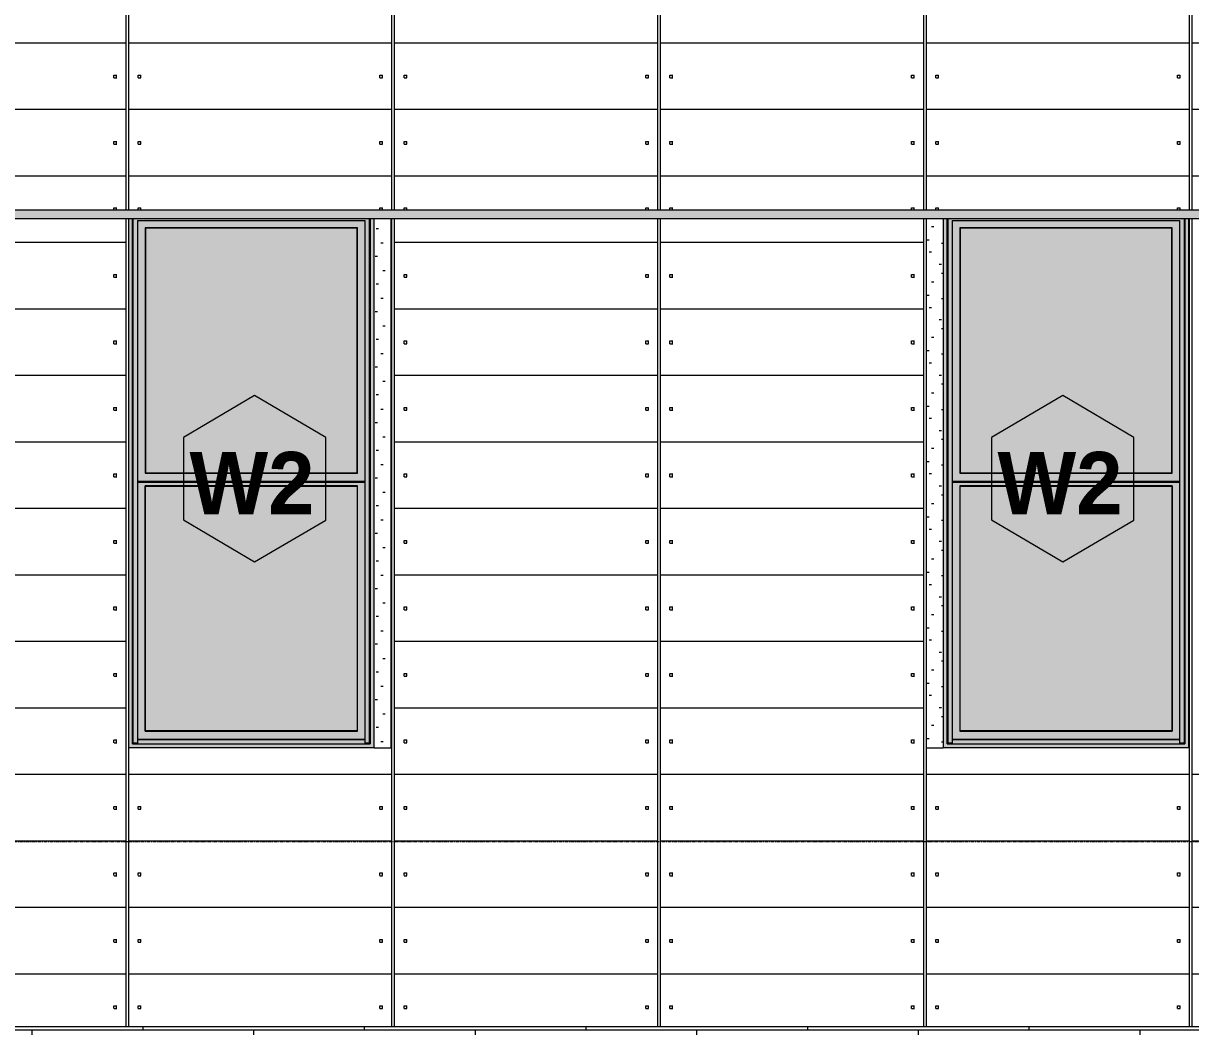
# Model space of a CAD drawing. Header units: inches. Extents: x -4168 to 4202, y -264 to 629.
# Drawn here: x 934.4 to 1103, y 109.2 to 254.1 of the extents above; entities that cross this region are included whole.
import ezdxf

# ---------------------------------------------------------------- set-up
doc = ezdxf.new("R2010")
doc.units = ezdxf.units.IN
doc.header["$MEASUREMENT"] = 0
doc.linetypes.add('Grid Line 1_2_', pattern=[0.875, 0.5, -0.125, 0.125, -0.125])
for name, color, linetype, lineweight in [('A-FLOR-LEVL-1', 51, 'Grid Line 1_2_', 9), ('A-GLAZ-1', 151, 'Continuous', 9), ('A-GLAZ-2', 57, 'Continuous', 9), ('A-GLAZ-IDEN', 152, 'Continuous', 9), ('A-WALL-3', 113, 'Continuous', 9), ('A-WALL-PATT-3', 111, 'Continuous', 9)]:
    doc.layers.add(name, color=color, linetype=linetype, lineweight=lineweight)
doc.styles.add('Century Gothic_B', font='GOTHICB.TTF', dxfattribs={"height": 9})

# ---------------------------------------------------------------- blocks, each defined once
blk = doc.blocks.new('Basic Wall _ EXT - FIBER CEMENT - LARGE - ___-2505163-BUILDING ELEVATION - SOUTH')
at = {"layer": 'A-WALL-3'}
for points in [[(12117.41, 227.19), (12118.84, 227.19), (12117.9, 227.25), (11247.89, 227.25), (11247.14, 227.19), (12117.12, 227.19)], [(12117.41, 225.94), (12118.84, 225.94), (12118.84, 227.19), (11247.14, 227.19), (11247.14, 225.94), (12117.12, 225.94)]]:
    blk.add_hatch(color=256, dxfattribs=at).paths.add_polyline_path(points, flags=0)
for p, q in [((11247.14, 227.19), (12118.84, 227.19)), ((11247.14, 225.94), (12118.84, 225.94))]:
    blk.add_line(p, q, dxfattribs=at)
blk = doc.blocks.new('Window-Double_Hung-Marvin-Essential - ESDH3066 - 2nd Floor-3357214-BUILDING ELEVATION - SOUTH')
at = {"layer": 'A-GLAZ-1'}
for points in [[(12047.54, 149.5), (12047.53, 225.94), (12046.95, 225.94), (12046.95, 150.09), (12012.63, 150.09), (12012.63, 225.94), (12012.04, 225.94), (12012.04, 149.5), (12046.95, 149.5)], [(12012.63, 150.09), (12012.71, 150.17), (12012.71, 225.94), (12012.63, 225.94), (12012.63, 150.17)], [(12046.16, 150.17), (12046.87, 150.17), (12046.87, 225.94), (12012.71, 225.94), (12012.71, 150.17), (12013.41, 150.17), (12013.41, 225.63), (12046.16, 225.63), (12046.16, 150.87)], [(12046.95, 150.09), (12046.95, 225.94), (12046.87, 225.94), (12046.87, 150.17)], [(12014.51, 224.53), (12045.07, 224.53), (12045.07, 224.59), (12014.45, 224.59)], [(12014.45, 189.16), (12014.51, 189.22), (12014.51, 224.53), (12014.45, 224.53), (12014.45, 189.22)], [(12045.07, 189.22), (12045.07, 224.53), (12014.51, 224.51), (12014.51, 189.22), (12043.48, 189.22)], [(12045.13, 189.16), (12045.13, 224.59), (12045.07, 224.53), (12045.07, 189.22)], [(12014.51, 189.16), (12045.13, 189.16), (12045.07, 189.22), (12014.51, 189.22), (12014.45, 189.16)], [(12045.57, 187.81), (12046.16, 187.81), (12046.16, 187.94), (12013.41, 187.94), (12013.41, 187.81), (12045.13, 187.81)], [(12014.51, 187.28), (12045.07, 187.28), (12045.07, 187.34), (12014.45, 187.34)], [(12014.45, 151.91), (12014.51, 151.97), (12014.51, 187.28), (12014.45, 187.28), (12014.45, 151.97)], [(12045.07, 151.97), (12045.07, 187.28), (12014.51, 187.28), (12014.51, 151.97), (12043.48, 151.97)], [(12045.13, 151.91), (12045.13, 187.34), (12045.07, 187.28), (12045.07, 151.97)], [(12045.07, 151.91), (12045.13, 151.91), (12045.07, 151.97), (12014.51, 151.97), (12014.51, 151.91), (12043.48, 151.91)], [(12012.63, 150.09), (12012.71, 150.09), (12046.95, 150.09), (12046.87, 150.17), (12046.16, 150.19), (12046.16, 150.66), (12013.41, 150.66), (12013.41, 150.17), (12012.71, 150.17), (12012.63, 150.09)]]:
    blk.add_hatch(color=256, dxfattribs=at).paths.add_polyline_path(points, flags=0)
h = blk.add_hatch(color=256, dxfattribs=at)
h.paths.add_polyline_path([(12046.16, 187.94), (12046.16, 225.63), (12013.41, 225.62), (12013.41, 187.94), (12045.73, 187.94)], flags=0)
h.paths.add_polyline_path([(12045.13, 189.16), (12014.45, 189.16), (12014.45, 224.59), (12045.13, 224.59), (12045.13, 191.96)], flags=0)
h = blk.add_hatch(color=256, dxfattribs=at)
h.paths.add_polyline_path([(12013.41, 150.69), (12046.16, 150.69), (12046.16, 187.81), (12013.41, 187.78), (12013.41, 150.87)], flags=0)
h.paths.add_polyline_path([(12014.45, 151.91), (12014.45, 187.34), (12045.13, 187.34), (12045.13, 151.91), (12023.76, 151.91)], flags=0)
h = blk.add_hatch(color=256, dxfattribs=at)
h.paths.add_polyline_path([(12012.63, 150.09), (12012.63, 150.09), (12012.63, 150.17)], flags=0)
h.paths.add_polyline_path([(12046.95, 150.09), (12046.95, 150.09), (12046.95, 150.09)], flags=0)
at = {"layer": 'A-GLAZ-2'}
h = blk.add_hatch(dxfattribs=at)
h.set_pattern_fill('FP_87', color=256, style=0, pattern_type=2)
h.set_pattern_definition([(0, (12048.108, 131.16), (0, 8), [0.33, -7.67]), (0, (12050.668, 131.32), (0, 8), [0.33, -7.67]), (0, (12049.228, 133.08), (0, 8), [0.33, -7.67]), (0, (12050.988, 134.36), (0, 8), [0.33, -7.67]), (0, (12048.908, 134.84), (0, 8), [0.33, -7.67]), (0, (12049.548, 136.76), (0, 8), [0.33, -7.67]), (0, (12048.428, 138.2), (0, 8), [0.33, -7.67]), (0, (12050.988, 138.04), (0, 8), [0.33, -7.67]), (0, (12052.908, 138.36), (0, 8), [0.33, -7.67]), (0, (12053.868, 136.44), (0, 8), [0.33, -7.67]), (0, (12055.468, 136.28), (0, 8), [0.33, -7.67]), (0, (12055.468, 133.4), (0, 8), [0.33, -7.67]), (0, (12054.028, 132.44), (0, 8), [0.33, -7.67]), (0, (12051.788, 132.92), (0, 8), [0.33, -7.67]), (0, (12053.228, 134.36), (0, 8), [0.33, -7.67]), (0, (12051.788, 135.8), (0, 8), [0.33, -7.67]), (0, (12055.148, 131.32), (0, 8), [0.33, -7.67])])
h.paths.add_polyline_path([(12012.04, 149.5), (12012.04, 225.94), (12009.58, 225.94), (12009.58, 149.5)], flags=0)
at = {"layer": 'A-GLAZ-1'}
for p, q in [((12009.58, 225.94), (12009.58, 149.5)), ((12012.04, 225.94), (12012.04, 149.5)), ((12012.63, 150.09), (12012.63, 225.94)), ((12012.71, 225.94), (12012.71, 150.17)), ((12046.87, 225.94), (12046.87, 150.17)), ((12046.95, 225.94), (12046.95, 150.09)), ((12047.54, 149.5), (12047.54, 225.94)), ((12013.41, 225.63), (12046.16, 225.63)), ((12013.41, 150.17), (12013.41, 225.63)), ((12014.51, 224.53), (12014.45, 224.59)), ((12014.45, 224.59), (12014.45, 189.16)), ((12045.13, 224.59), (12014.45, 224.59)), ((12014.51, 224.53), (12014.51, 189.22)), ((12045.07, 224.53), (12014.51, 224.53)), ((12045.07, 224.53), (12045.13, 224.59)), ((12045.07, 189.22), (12045.07, 224.53)), ((12045.13, 189.16), (12045.13, 224.59)), ((12046.16, 225.63), (12046.16, 150.17)), ((12014.51, 189.22), (12014.45, 189.16)), ((12014.45, 189.16), (12045.13, 189.16)), ((12014.51, 189.22), (12045.07, 189.22)), ((12045.13, 189.16), (12045.07, 189.22)), ((12046.16, 187.94), (12013.41, 187.94)), ((12046.16, 187.81), (12013.41, 187.81)), ((12045.13, 187.34), (12014.45, 187.34)), ((12014.45, 187.34), (12014.51, 187.28)), ((12014.45, 187.34), (12014.45, 151.91)), ((12014.51, 187.28), (12045.07, 187.28)), ((12014.51, 151.97), (12014.51, 187.28)), ((12045.07, 187.28), (12045.13, 187.34)), ((12045.07, 187.28), (12045.07, 151.97)), ((12045.13, 187.34), (12045.13, 151.91)), ((12014.45, 151.91), (12014.51, 151.97)), ((12014.45, 151.91), (12045.13, 151.91)), ((12045.07, 151.97), (12014.51, 151.97)), ((12045.13, 151.91), (12045.07, 151.97)), ((12012.71, 150.17), (12012.63, 150.09)), ((12012.63, 150.09), (12046.95, 150.09)), ((12013.41, 150.17), (12012.71, 150.17)), ((12046.16, 150.69), (12013.41, 150.69)), ((12046.16, 150.66), (12013.41, 150.66)), ((12046.87, 150.17), (12046.16, 150.17)), ((12046.95, 150.09), (12046.87, 150.17)), ((12009.58, 149.5), (12012.04, 149.5)), ((12047.54, 149.5), (12012.04, 149.5))]:
    blk.add_line(p, q, dxfattribs=at)
blk = doc.blocks.new('Window-Double_Hung-Marvin-Essential - ESDH3066 - 2nd Floor-3357213-BUILDING ELEVATION - SOUTH')
at = {"layer": 'A-GLAZ-1'}
for points in [[(11314.87, 149.5), (11315.54, 149.5), (11315.53, 225.94), (11314.95, 225.94), (11314.95, 150.09), (11280.63, 150.09), (11280.63, 225.94), (11280.04, 225.94), (11280.04, 149.5), (11314.51, 149.5)], [(11280.63, 150.09), (11280.71, 150.17), (11280.71, 225.94), (11280.63, 225.94), (11280.63, 150.17)], [(11314.87, 150.17), (11314.87, 225.94), (11280.71, 225.94), (11280.71, 150.17), (11281.42, 150.17), (11281.42, 225.63), (11314.17, 225.63), (11314.17, 150.17), (11314.51, 150.17)], [(11314.95, 150.09), (11314.95, 225.94), (11314.87, 225.94), (11314.87, 150.17), (11314.95, 150.09)], [(11313.07, 224.53), (11313.07, 224.59), (11282.45, 224.59), (11282.51, 224.53), (11294.29, 224.53)], [(11282.45, 189.16), (11282.51, 189.22), (11282.51, 224.53), (11282.45, 224.53), (11282.45, 189.22)], [(11313.07, 189.22), (11313.07, 224.53), (11282.51, 224.53), (11282.51, 189.22), (11294.29, 189.22)], [(11313.13, 189.16), (11313.13, 224.59), (11313.07, 224.53), (11313.07, 189.22)], [(11313.13, 189.16), (11313.07, 189.22), (11282.51, 189.22), (11282.51, 189.16), (11313.07, 189.16)], [(11313.57, 187.81), (11314.17, 187.81), (11314.17, 187.94), (11281.42, 187.94), (11281.42, 187.81), (11313.13, 187.81)], [(11294.29, 187.28), (11313.07, 187.28), (11313.07, 187.34), (11282.45, 187.34), (11282.51, 187.28)], [(11282.45, 151.91), (11282.51, 151.97), (11282.51, 187.28), (11282.45, 187.28), (11282.45, 151.97)], [(11294.29, 151.97), (11313.07, 151.97), (11313.07, 187.28), (11282.51, 187.28), (11282.51, 151.97)], [(11313.13, 151.91), (11313.13, 187.34), (11313.07, 187.28), (11313.07, 151.97)], [(11313.07, 151.91), (11313.13, 151.91), (11313.07, 151.97), (11282.51, 151.97), (11282.51, 151.91), (11294.29, 151.91)], [(11314.51, 150.09), (11314.95, 150.09), (11314.87, 150.17), (11314.17, 150.19), (11314.17, 150.66), (11281.42, 150.65), (11281.42, 150.17), (11280.71, 150.17), (11280.63, 150.09), (11314.17, 150.09)], [(11280.63, 150.09), (11280.63, 150.09), (11280.63, 150.17)]]:
    blk.add_hatch(color=256, dxfattribs=at).paths.add_polyline_path(points, flags=0)
h = blk.add_hatch(color=256, dxfattribs=at)
h.paths.add_polyline_path([(11281.42, 187.94), (11314.17, 187.94), (11314.17, 225.63), (11281.42, 225.63), (11281.42, 188.12)], flags=0)
h.paths.add_polyline_path([(11313.13, 189.16), (11282.45, 189.16), (11282.45, 224.59), (11313.13, 224.59), (11313.13, 191.96)], flags=0)
h = blk.add_hatch(color=256, dxfattribs=at)
h.paths.add_polyline_path([(11294.29, 150.69), (11314.17, 150.69), (11314.17, 187.81), (11281.42, 187.78), (11281.42, 150.69), (11282.45, 150.69)], flags=0)
h.paths.add_polyline_path([(11294.29, 151.91), (11282.45, 151.91), (11282.45, 187.34), (11313.13, 187.34), (11313.13, 151.91)], flags=0)
at = {"layer": 'A-GLAZ-2'}
h = blk.add_hatch(dxfattribs=at)
h.set_pattern_fill('FP_88', color=256, style=0, pattern_type=2)
h.set_pattern_definition([(180, (11279.471, 131.16), (1e-15, 8), [0.33, -7.67]), (180, (11276.911, 131.32), (1e-15, 8), [0.33, -7.67]), (180, (11278.351, 133.08), (1e-15, 8), [0.33, -7.67]), (180, (11276.591, 134.36), (1e-15, 8), [0.33, -7.67]), (180, (11278.671, 134.84), (1e-15, 8), [0.33, -7.67]), (180, (11278.031, 136.76), (1e-15, 8), [0.33, -7.67]), (180, (11279.151, 138.2), (1e-15, 8), [0.33, -7.67]), (180, (11276.591, 138.04), (1e-15, 8), [0.33, -7.67]), (180, (11274.671, 138.36), (1e-15, 8), [0.33, -7.67]), (180, (11273.711, 136.44), (1e-15, 8), [0.33, -7.67]), (180, (11272.111, 136.28), (1e-15, 8), [0.33, -7.67]), (180, (11272.111, 133.4), (1e-15, 8), [0.33, -7.67]), (180, (11273.551, 132.44), (1e-15, 8), [0.33, -7.67]), (180, (11275.791, 132.92), (1e-15, 8), [0.33, -7.67]), (180, (11274.351, 134.36), (1e-15, 8), [0.33, -7.67]), (180, (11275.791, 135.8), (1e-15, 8), [0.33, -7.67]), (180, (11272.431, 131.32), (1e-15, 8), [0.33, -7.67])])
h.paths.add_polyline_path([(11315.54, 149.5), (11318, 149.5), (11318, 225.94), (11315.54, 225.94), (11315.54, 150.09)], flags=0)
at = {"layer": 'A-GLAZ-1'}
for p, q in [((11280.04, 225.94), (11280.04, 149.5)), ((11280.63, 150.09), (11280.63, 225.94)), ((11280.71, 150.17), (11280.71, 225.94)), ((11314.87, 150.17), (11314.87, 225.94)), ((11314.95, 225.94), (11314.95, 150.09)), ((11315.54, 149.5), (11315.54, 225.94)), ((11318, 149.5), (11318, 225.94)), ((11281.42, 150.17), (11281.42, 225.63)), ((11281.42, 225.63), (11314.17, 225.63)), ((11282.45, 224.59), (11282.51, 224.53)), ((11282.45, 224.59), (11282.45, 189.16)), ((11313.13, 224.59), (11282.45, 224.59)), ((11313.07, 224.53), (11282.51, 224.53)), ((11282.51, 224.53), (11282.51, 189.22)), ((11313.13, 224.59), (11313.07, 224.53)), ((11313.07, 189.22), (11313.07, 224.53)), ((11313.13, 189.16), (11313.13, 224.59)), ((11314.17, 225.63), (11314.17, 150.17)), ((11282.51, 189.22), (11282.45, 189.16)), ((11282.45, 189.16), (11313.13, 189.16)), ((11282.51, 189.22), (11313.07, 189.22)), ((11313.13, 189.16), (11313.07, 189.22)), ((11314.17, 187.94), (11281.42, 187.94)), ((11314.17, 187.81), (11281.42, 187.81)), ((11313.13, 187.34), (11282.45, 187.34)), ((11282.45, 187.34), (11282.51, 187.28)), ((11282.45, 151.91), (11282.45, 187.34)), ((11282.51, 187.28), (11313.07, 187.28)), ((11282.51, 151.97), (11282.51, 187.28)), ((11313.07, 187.28), (11313.13, 187.34)), ((11313.07, 187.28), (11313.07, 151.97)), ((11313.13, 151.91), (11313.13, 187.34)), ((11282.51, 151.97), (11282.45, 151.91)), ((11282.45, 151.91), (11313.13, 151.91)), ((11313.07, 151.97), (11282.51, 151.97)), ((11313.07, 151.97), (11313.13, 151.91)), ((11280.71, 150.17), (11280.63, 150.09)), ((11280.63, 150.09), (11314.95, 150.09)), ((11281.42, 150.17), (11280.71, 150.17)), ((11314.17, 150.69), (11281.42, 150.69)), ((11314.17, 150.66), (11281.42, 150.66)), ((11314.87, 150.17), (11314.17, 150.17)), ((11314.95, 150.09), (11314.87, 150.17)), ((11315.54, 149.5), (11280.04, 149.5)), ((11315.54, 149.5), (11318, 149.5))]:
    blk.add_line(p, q, dxfattribs=at)
blk = doc.blocks.new('Window Tag - ONE-2920521-BUILDING ELEVATION - SOUTH')
at = {"layer": 'A-GLAZ-IDEN'}
for p, q in [((10069.47, 200.37), (10059.19, 194.32)), ((10079.74, 194.32), (10069.47, 200.37)), ((10059.19, 194.32), (10059.19, 182.43)), ((10079.74, 182.38), (10079.74, 194.32)), ((10059.19, 182.43), (10069.47, 176.37)), ((10069.47, 176.37), (10079.74, 182.38))]:
    blk.add_line(p, q, dxfattribs=at)

msp = doc.modelspace()

# ---------------------------------------------------------------- hatches: boundary and pattern name
at = {"layer": 'A-WALL-PATT-3'}
h = msp.add_hatch(dxfattribs=at)
h.set_pattern_fill('FP_81', color=256, style=0, pattern_type=2)
h.set_pattern_definition([(0, (1181.35, 169.404), (-38.4, 76.8), [0.392, -38.007]), (0, (1181.35, 169.796), (-38.4, 76.8), [0.392, -38.007]), (0, (1181.35, 179.004), (-38.4, 76.8), [0.392, -38.007]), (0, (1181.35, 179.396), (-38.4, 76.8), [0.392, -38.007]), (0, (1181.35, 188.604), (-38.4, 76.8), [0.392, -38.007]), (0, (1181.35, 188.996), (-38.4, 76.8), [0.392, -38.007]), (0, (1181.35, 198.204), (-38.4, 76.8), [0.392, -38.007]), (0, (1181.35, 198.596), (-38.4, 76.8), [0.392, -38.007]), (0, (1181.35, 207.804), (-38.4, 76.8), [0.392, -38.007]), (0, (1181.35, 208.196), (-38.4, 76.8), [0.392, -38.007]), (0, (1181.35, 217.404), (-38.4, 76.8), [0.392, -38.007]), (0, (1181.35, 217.796), (-38.4, 76.8), [0.392, -38.007]), (0, (1181.35, 227.004), (-38.4, 76.8), [0.392, -38.007]), (0, (1181.35, 227.396), (-38.4, 76.8), [0.392, -38.007]), (0, (1181.35, 236.604), (-38.4, 76.8), [0.392, -38.007]), (0, (1181.35, 236.996), (-38.4, 76.8), [0.392, -38.007]), (0, (1216.25, 169.404), (-38.4, 76.8), [0.392, -38.007]), (0, (1216.25, 169.796), (-38.4, 76.8), [0.392, -38.007]), (0, (1216.25, 179.004), (-38.4, 76.8), [0.392, -38.007]), (0, (1216.25, 179.396), (-38.4, 76.8), [0.392, -38.007]), (0, (1216.25, 188.604), (-38.4, 76.8), [0.392, -38.007]), (0, (1216.25, 188.996), (-38.4, 76.8), [0.392, -38.007]), (0, (1216.25, 198.204), (-38.4, 76.8), [0.392, -38.007]), (0, (1216.25, 198.596), (-38.4, 76.8), [0.392, -38.007]), (0, (1216.25, 207.804), (-38.4, 76.8), [0.392, -38.007]), (0, (1216.25, 208.196), (-38.4, 76.8), [0.392, -38.007]), (0, (1216.25, 217.404), (-38.4, 76.8), [0.392, -38.007]), (0, (1216.25, 217.796), (-38.4, 76.8), [0.392, -38.007]), (0, (1216.25, 227.004), (-38.4, 76.8), [0.392, -38.007]), (0, (1216.25, 227.396), (-38.4, 76.8), [0.392, -38.007]), (0, (1216.25, 236.604), (-38.4, 76.8), [0.392, -38.007]), (0, (1216.25, 236.996), (-38.4, 76.8), [0.392, -38.007]), (90, (1179.607, 164.8), (-38.4, 2e-15), [76.8, 0, 0, 0]), (90, (1179.982, 164.8), (-38.4, 2e-15), [76.8, 0, 0, 0]), (90, (1181.348, 169.404), (-38.4, 2e-15), [0.392, -76.407]), (90, (1181.348, 179.004), (-38.4, 2e-15), [0.392, -76.407]), (90, (1181.348, 188.604), (-38.4, 2e-15), [0.392, -76.407]), (90, (1181.348, 198.204), (-38.4, 2e-15), [0.392, -76.407]), (90, (1181.348, 207.804), (-38.4, 2e-15), [0.392, -76.407]), (90, (1181.348, 217.404), (-38.4, 2e-15), [0.392, -76.407]), (90, (1181.348, 227.004), (-38.4, 2e-15), [0.392, -76.407]), (90, (1181.348, 236.604), (-38.4, 2e-15), [0.392, -76.407]), (90, (1181.74, 169.404), (-38.4, 2e-15), [0.392, -76.407]), (90, (1181.74, 179.004), (-38.4, 2e-15), [0.392, -76.407]), (90, (1181.74, 188.604), (-38.4, 2e-15), [0.392, -76.407]), (90, (1181.74, 198.204), (-38.4, 2e-15), [0.392, -76.407]), (90, (1181.74, 207.804), (-38.4, 2e-15), [0.392, -76.407]), (90, (1181.74, 217.404), (-38.4, 2e-15), [0.392, -76.407]), (90, (1181.74, 227.004), (-38.4, 2e-15), [0.392, -76.407]), (90, (1181.74, 236.604), (-38.4, 2e-15), [0.392, -76.407]), (90, (1216.248, 169.404), (-38.4, 2e-15), [0.392, -76.407]), (90, (1216.248, 179.004), (-38.4, 2e-15), [0.392, -76.407]), (90, (1216.248, 188.604), (-38.4, 2e-15), [0.392, -76.407]), (90, (1216.248, 198.204), (-38.4, 2e-15), [0.392, -76.407]), (90, (1216.248, 207.804), (-38.4, 2e-15), [0.392, -76.407]), (90, (1216.248, 217.404), (-38.4, 2e-15), [0.392, -76.407]), (90, (1216.248, 227.004), (-38.4, 2e-15), [0.392, -76.407]), (90, (1216.248, 236.604), (-38.4, 2e-15), [0.392, -76.407]), (90, (1216.64, 169.404), (-38.4, 2e-15), [0.392, -76.407]), (90, (1216.64, 179.004), (-38.4, 2e-15), [0.392, -76.407]), (90, (1216.64, 188.604), (-38.4, 2e-15), [0.392, -76.407]), (90, (1216.64, 198.204), (-38.4, 2e-15), [0.392, -76.407]), (90, (1216.64, 207.804), (-38.4, 2e-15), [0.392, -76.407]), (90, (1216.64, 217.404), (-38.4, 2e-15), [0.392, -76.407]), (90, (1216.64, 227.004), (-38.4, 2e-15), [0.392, -76.407]), (90, (1216.64, 236.604), (-38.4, 2e-15), [0.392, -76.407]), (180, (1218.01, 164.8), (-38.4, 76.8), [38.025, -0.375]), (180, (1218.01, 174.4), (-38.4, 76.8), [38.025, -0.375]), (180, (1218.01, 184), (-38.4, 76.8), [38.025, -0.375]), (180, (1218.01, 193.6), (-38.4, 76.8), [38.025, -0.375]), (180, (1218.01, 203.2), (-38.4, 76.8), [38.025, -0.375]), (180, (1218.01, 212.8), (-38.4, 76.8), [38.025, -0.375]), (180, (1218.01, 222.4), (-38.4, 76.8), [38.025, -0.375]), (180, (1218.01, 232), (-38.4, 76.8), [38.025, -0.375])])
h.paths.add_polyline_path([(1145.1444, 109.25), (1164.9194, 109.25), (1164.9194, 225.9385), (1141.2069, 225.9385), (1141.2069, 149.5), (1103.2459, 149.5), (1103.239, 225.9385), (1102.7428, 225.9385), (1102.7428, 149.5), (1064.7819, 149.5), (1064.7819, 225.9385), (987.5428, 225.9385), (987.5428, 149.5), (949.5819, 149.5), (949.5819, 225.9385), (910.8061, 225.9385), (910.8061, 109.25), (1145.1359, 109.25)], flags=0)
h.paths.add_polyline_path([(1019.8184, 227.2542), (1164.9194, 227.2542), (1164.9194, 347.501), (1141.3944, 347.501), (1141.3944, 271), (1103.2459, 271), (1103.2459, 347.501), (1102.7428, 347.4687), (1102.7428, 271), (1064.5944, 271), (1064.5944, 347.501), (1026.1944, 347.501), (1026.1944, 271), (988.0459, 271), (988.0394, 347.501), (987.5428, 347.4687), (987.5428, 271), (949.3944, 271), (949.3944, 347.501), (910.8061, 347.501), (910.8061, 227.2542), (985.304, 227.2542)], flags=0)
h.paths.add_polyline_path([(1164.7734, 348.8167), (1164.9194, 348.8167), (1164.9194, 349.5), (910.8061, 349.5), (910.8061, 348.8167), (1164.6915, 348.8167)], flags=0)
h = msp.add_hatch(dxfattribs=at)
h.set_pattern_fill('FP_101', color=256, style=0, pattern_type=2)
h.set_pattern_definition([(0, (335.682, 0.8), (0, 4), []), (90, (335.682, 0.8), (-8, 8), [4, -28]), (90, (351.682, 4.8), (-8, 8), [4, -28])])
h.paths.add_polyline_path([(340.1194, -1.125), (1142.3944, -1.0888), (1142.3944, 0), (1145.1444, 0), (1145.1359, 109.25), (340.1194, 109.25), (340.1194, 0.5114)], flags=0)
h.paths.add_polyline_path([(492.4305, 3.5), (488.8444, 3.5156), (488.8444, 81), (524.3444, 81), (524.3444, 3.5), (497.3593, 3.5)], flags=0)
h.paths.add_polyline_path([(488.3444, 3.5), (452.8444, 3.5), (452.8444, 81), (488.3444, 81), (488.3444, 4.0883)], flags=0)
h.paths.add_polyline_path([(704.3714, 3.5), (682.0444, 3.5), (682.0444, 81), (717.5444, 81), (717.5444, 3.5), (714.2291, 3.5)], flags=0)
h.paths.add_polyline_path([(1023.5444, 3.5), (988.0444, 3.5), (988.0444, 81), (1023.5444, 81), (1023.5444, 6.494)], flags=0)
h.paths.add_polyline_path([(760.0444, 3.5), (760.0444, 81), (795.5444, 81), (795.5444, 3.5), (763.5177, 3.5)], flags=0)
h.paths.add_polyline_path([(410.3444, 3.5), (374.8444, 3.5), (374.8444, 81), (410.3444, 81), (410.3444, 24.4419)], flags=0)
h.paths.add_polyline_path([(796.0444, 3.5), (796.0444, 81), (831.5444, 81), (831.5444, 3.5), (798.0198, 3.5)], flags=0)
h.paths.add_polyline_path([(952.0444, 3.5), (952.0444, 81), (987.5444, 81), (987.5444, 3.5), (955.7433, 3.5)], flags=0)
h.paths.add_polyline_path([(570.2569, 23.3125), (569.6944, 23.3125), (569.6944, 68.3125), (598.6944, 68.3125), (598.6944, 23.3125), (586.0788, 23.3125)], flags=0)
h.paths.add_polyline_path([(877.6944, 23.3125), (877.6944, 68.3125), (906.6944, 68.3125), (906.6944, 23.3125), (878.2569, 23.3125)], flags=0)

# ---------------------------------------------------------------- linework, layer by layer
at = {"layer": 'A-FLOR-LEVL-1'}
msp.add_line((-1284.2667, 136), (1431.264, 136), dxfattribs=at)
at = {"layer": 'A-WALL-3'}
msp.add_line((910.8061, 109.25), (1172.9194, 109.25), dxfattribs=at)

# ---------------------------------------------------------------- block references
at = {"layer": 'A-GLAZ-1'}
for name, p in [('Window-Double_Hung-Marvin-Essential - ESDH3066 - 2nd Floor-3357213-BUILDING ELEVATION - SOUTH', (-10330.4591, 0)), ('Window-Double_Hung-Marvin-Essential - ESDH3066 - 2nd Floor-3357214-BUILDING ELEVATION - SOUTH', (-10944.795, 0))]:
    msp.add_blockref(name, p, dxfattribs=at)
at = {"layer": 'A-GLAZ-IDEN'}
for p in [(-9101.6591, 0), (-8984.9591, 0)]:
    msp.add_blockref('Window Tag - ONE-2920521-BUILDING ELEVATION - SOUTH', p, dxfattribs=at)
at = {"layer": 'A-WALL-3'}
msp.add_blockref('Basic Wall _ EXT - FIBER CEMENT - LARGE - ___-2505163-BUILDING ELEVATION - SOUTH', (-10944.795, 0), dxfattribs=at)

# ---------------------------------------------------------------- texts
at = {"layer": 'A-GLAZ-IDEN', "char_height": 9, "width": 22.725, "attachment_point": 1, "style": 'Century Gothic_B'}
for insert in [(958.4021, 192.2225), (1075.1021, 192.2225)]:
    msp.add_mtext('W2', dxfattribs=dict(at, insert=insert))

doc.saveas('drawing.dxf')
